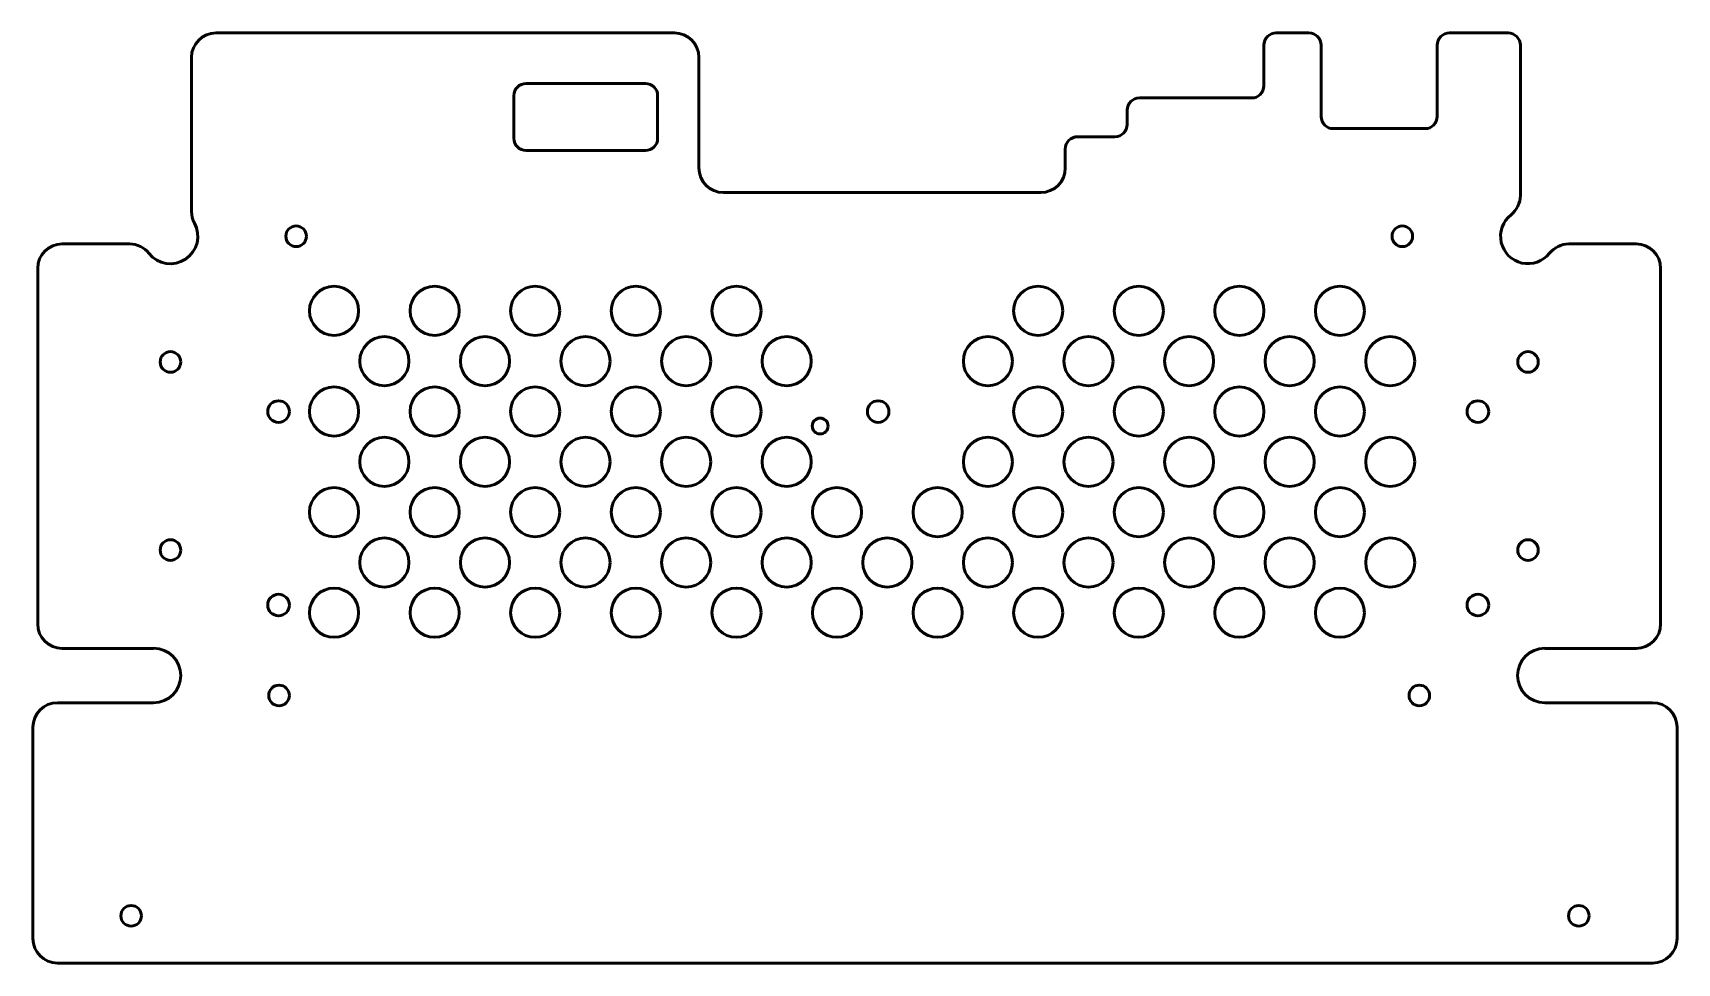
# Model space of a CAD drawing. Header units: inches. Extents: x 1.3 to 18, y 1.4 to 10.8.
import ezdxf

# ---------------------------------------------------------------- set-up
doc = ezdxf.new("R2010")
doc.units = ezdxf.units.IN
doc.header["$MEASUREMENT"] = 0
doc.layers.add('Visible (ANSI)', color=7, linetype='Continuous', lineweight=50)

msp = doc.modelspace()

# ---------------------------------------------------------------- linework, layer by layer
at = {"layer": 'Visible (ANSI)'}
for p, q in [((3.131, 10.826), (7.795, 10.826)), ((13.919, 10.826), (14.252, 10.826)), ((15.683, 10.826), (16.279, 10.826)), ((2.881, 10.576), (2.881, 9.01)), ((8.045, 9.452), (8.045, 10.576)), ((13.794, 10.701), (13.794, 10.289)), ((14.377, 9.977), (14.377, 10.701)), ((15.558, 10.701), (15.558, 9.977)), ((16.404, 10.701), (16.404, 9.172)), ((6.287, 10.312), (7.5, 10.312)), ((6.162, 9.754), (6.162, 10.187)), ((7.625, 10.187), (7.625, 9.754)), ((13.669, 10.164), (12.528, 10.164)), ((12.403, 10.039), (12.403, 9.895)), ((12.278, 9.77), (11.898, 9.77)), ((15.433, 9.852), (14.502, 9.852)), ((7.5, 9.629), (6.287, 9.629)), ((11.773, 9.645), (11.773, 9.452)), ((11.523, 9.202), (8.295, 9.202)), ((1.566, 8.679), (2.252, 8.679)), ((16.897, 8.679), (17.582, 8.679)), ((1.316, 8.429), (1.316, 4.814)), ((17.832, 4.814), (17.832, 8.429)), ((1.566, 4.564), (2.495, 4.564)), ((16.653, 4.564), (17.582, 4.564)), ((2.495, 4.011), (1.517, 4.011)), ((16.653, 4.011), (17.749, 4.011)), ((1.267, 1.612), (1.267, 3.761)), ((17.999, 3.761), (17.999, 1.612)), ((17.749, 1.362), (1.517, 1.362))]:
    msp.add_line(p, q, dxfattribs=at)
for centre, radius in [((3.946, 8.757), 0.105), ((15.203, 8.757), 0.105), ((4.332, 7.998), 0.25), ((5.356, 7.998), 0.25), ((6.379, 7.998), 0.25), ((7.403, 7.998), 0.25), ((8.427, 7.998), 0.25), ((11.497, 7.998), 0.25), ((12.521, 7.998), 0.25), ((13.545, 7.998), 0.25), ((14.568, 7.998), 0.25), ((4.844, 7.486), 0.25), ((5.868, 7.486), 0.25), ((6.891, 7.486), 0.25), ((7.915, 7.486), 0.25), ((8.938, 7.486), 0.25), ((10.986, 7.486), 0.25), ((12.009, 7.486), 0.25), ((13.033, 7.486), 0.25), ((14.056, 7.486), 0.25), ((15.08, 7.486), 0.25), ((2.667, 7.478), 0.105), ((16.482, 7.478), 0.105), ((4.332, 6.974), 0.25), ((5.356, 6.974), 0.25), ((6.379, 6.974), 0.25), ((7.403, 6.974), 0.25), ((8.427, 6.974), 0.25), ((11.497, 6.974), 0.25), ((12.521, 6.974), 0.25), ((13.545, 6.974), 0.25), ((14.568, 6.974), 0.25), ((3.767, 6.973), 0.11), ((9.869, 6.973), 0.11), ((15.972, 6.973), 0.11), ((9.279, 6.826), 0.0807), ((4.844, 6.462), 0.25), ((5.868, 6.462), 0.25), ((6.891, 6.462), 0.25), ((7.915, 6.462), 0.25), ((8.938, 6.462), 0.25), ((10.986, 6.462), 0.25), ((12.009, 6.462), 0.25), ((13.033, 6.462), 0.25), ((14.056, 6.462), 0.25), ((15.08, 6.462), 0.25), ((4.332, 5.95), 0.25), ((5.356, 5.95), 0.25), ((6.379, 5.95), 0.25), ((7.403, 5.95), 0.25), ((8.427, 5.95), 0.25), ((9.45, 5.95), 0.25), ((10.474, 5.95), 0.25), ((11.497, 5.95), 0.25), ((12.521, 5.95), 0.25), ((13.545, 5.95), 0.25), ((14.568, 5.95), 0.25), ((2.667, 5.564), 0.105), ((4.844, 5.438), 0.25), ((5.868, 5.438), 0.25), ((6.891, 5.438), 0.25), ((7.915, 5.438), 0.25), ((8.938, 5.438), 0.25), ((9.962, 5.438), 0.25), ((10.986, 5.438), 0.25), ((12.009, 5.438), 0.25), ((13.033, 5.438), 0.25), ((14.056, 5.438), 0.25), ((15.08, 5.438), 0.25), ((16.482, 5.564), 0.105), ((3.767, 5.005), 0.11), ((4.332, 4.927), 0.25), ((5.356, 4.927), 0.25), ((6.379, 4.927), 0.25), ((7.403, 4.927), 0.25), ((8.427, 4.927), 0.25), ((9.45, 4.927), 0.25), ((10.474, 4.927), 0.25), ((11.497, 4.927), 0.25), ((12.521, 4.927), 0.25), ((13.545, 4.927), 0.25), ((14.568, 4.927), 0.25), ((15.972, 5.005), 0.11), ((3.772, 4.085), 0.105), ((15.376, 4.085), 0.105), ((2.267, 1.843), 0.105), ((16.999, 1.843), 0.105)]:
    msp.add_circle(centre, radius, dxfattribs=at)
for centre, radius, start, end in [((3.131, 10.576), 0.25, 90, 180), ((7.795, 10.576), 0.25, 0, 90), ((13.919, 10.701), 0.125, 90, 180), ((14.252, 10.701), 0.125, 0, 90), ((15.683, 10.701), 0.125, 90, 180), ((16.279, 10.701), 0.125, 0, 90), ((6.287, 10.187), 0.125, 90, 180), ((7.5, 10.187), 0.125, 0, 90), ((13.669, 10.289), 0.125, 270, 0), ((12.528, 10.039), 0.125, 90, 180), ((12.278, 9.895), 0.125, 270, 0), ((14.502, 9.977), 0.125, 180, 270), ((15.433, 9.977), 0.125, 270, 0), ((6.287, 9.754), 0.125, 180, 270), ((7.5, 9.754), 0.125, 270, 0), ((11.898, 9.645), 0.125, 90, 180), ((8.295, 9.452), 0.25, 180, 270), ((11.523, 9.452), 0.25, 270, 0), ((16.154, 9.172), 0.25, 308.3108, 0), ((2.667, 8.757), 0.279, 218.3108, 28.5993), ((3.131, 9.01), 0.25, 180, 208.5993), ((16.482, 8.757), 0.279, 128.3108, 321.6892), ((1.566, 8.429), 0.25, 90, 180), ((2.252, 8.429), 0.25, 38.3108, 90), ((16.897, 8.429), 0.25, 90, 141.6892), ((17.582, 8.429), 0.25, 0, 90), ((1.566, 4.814), 0.25, 180, 270), ((17.582, 4.814), 0.25, 270, 0), ((2.495, 4.288), 0.277, 270, 90), ((16.653, 4.288), 0.277, 90, 270), ((1.517, 3.761), 0.25, 90, 180), ((17.749, 3.761), 0.25, 0, 90), ((1.517, 1.612), 0.25, 180, 270), ((17.749, 1.612), 0.25, 270, 0)]:
    msp.add_arc(centre, radius, start, end, dxfattribs=at)

doc.saveas('drawing.dxf')
